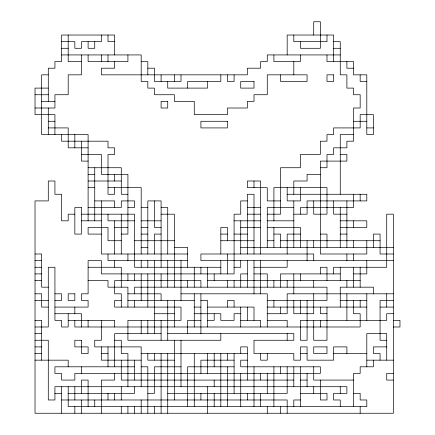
<?xml version="1.0" encoding="UTF-8"?>
<svg xmlns="http://www.w3.org/2000/svg" width="435" height="435" viewBox="0 0 435 435"><rect width="100%" height="100%" fill="white"/><g stroke="black" fill="none" stroke-linecap="round" stroke-linejoin="round"><path stroke-width="0.65" d="M61.563 41.657L74.836 41.657L74.836 48.29L81.47 48.29L81.47 41.657L101.377 41.657L101.377 35.023M114.65 41.657L108.01 41.657L108.01 35.023M333.623 41.657L340.257 41.657L340.257 74.836L346.896 74.836L346.896 88.104L353.53 88.104L353.53 94.743L360.164 94.743L360.164 108.01L353.53 108.01L353.53 141.19L346.896 141.19L346.896 147.824L333.623 147.824L333.623 154.463L326.989 154.463L326.989 167.731L320.35 167.731M61.563 48.29L68.197 48.29M333.623 48.29L340.257 48.29M61.563 54.93L141.19 54.93L141.19 81.47L147.824 81.47L147.824 88.104L154.463 88.104L154.463 94.743L174.37 94.743L174.37 101.377L194.276 101.377L194.276 114.65L227.456 114.65L227.456 108.01L247.363 108.01L247.363 101.377L253.996 101.377L253.996 94.743L267.269 94.743L267.269 74.836L307.083 74.836L307.083 81.47L280.537 81.47L280.537 74.836M340.257 54.93L267.269 54.93L267.269 61.563L260.63 61.563L260.63 68.197L247.363 68.197L247.363 74.836L101.377 74.836L101.377 68.197L114.65 68.197L114.65 61.563M81.47 61.563L68.197 61.563L68.197 35.023M141.19 61.563L147.824 61.563L147.824 74.836M147.824 68.197L154.463 68.197L154.463 81.47L181.003 81.47L181.003 74.836M353.53 68.197L346.896 68.197L346.896 61.563M48.29 74.836L41.657 74.836L41.657 134.556L88.104 134.556L88.104 220.817M366.803 81.47L360.164 81.47L360.164 74.836M48.29 88.104L35.023 88.104L35.023 114.65L54.93 114.65L54.93 134.556M35.023 94.743L48.29 94.743M41.657 101.377L54.93 101.377M35.023 108.01L54.93 108.01L54.93 94.743L68.197 94.743L68.197 74.836L81.47 74.836L81.47 54.93M48.29 121.283L54.93 121.283M353.53 121.283L366.803 121.283M48.29 127.917L68.197 127.917L68.197 147.824L88.104 147.824M366.803 127.917L373.437 127.917M353.53 134.556L340.257 134.556L340.257 194.276M81.47 154.463L101.377 154.463L101.377 174.37L127.917 174.37L127.917 234.09L121.283 234.09M340.257 154.463L346.896 154.463L346.896 161.097L320.35 161.097L320.35 253.996L366.803 253.996L366.803 240.724M88.104 161.097L81.47 161.097L81.47 141.19M88.104 167.731L121.283 167.731L121.283 194.276L127.917 194.276M88.104 174.37L94.743 174.37M320.35 174.37L307.083 174.37L307.083 181.003L293.81 181.003L293.81 194.276M88.104 181.003L121.283 181.003M88.104 187.637L94.743 187.637M108.01 187.637L141.19 187.637L141.19 253.996M287.176 194.276L366.803 194.276L366.803 200.91L307.083 200.91L307.083 214.183L293.81 214.183M94.743 200.91L114.65 200.91L114.65 207.544M247.363 200.91L240.724 200.91L240.724 214.183L234.09 214.183L234.09 273.903L101.377 273.903L101.377 260.63L88.104 260.63L88.104 293.81L81.47 293.81L81.47 300.444L88.104 300.444L88.104 307.083L54.93 307.083M280.537 200.91L267.269 200.91L267.269 187.637L247.363 187.637L247.363 181.003L260.63 181.003L260.63 253.996M88.104 207.544L121.283 207.544L121.283 200.91L134.556 200.91L134.556 207.544L127.917 207.544M141.19 207.544L147.824 207.544M161.097 207.544L167.731 207.544L167.731 253.996M247.363 207.544L260.63 207.544M293.81 207.544L267.269 207.544L267.269 247.363M74.836 214.183L68.197 214.183L68.197 220.817L61.563 220.817L61.563 194.276L54.93 194.276L54.93 181.003L48.29 181.003L48.29 200.91L35.023 200.91L35.023 413.25L393.343 413.25L393.343 214.183L386.71 214.183L386.71 267.269L333.623 267.269L333.623 273.903M81.47 214.183L134.556 214.183L134.556 267.269L220.817 267.269M161.097 214.183L174.37 214.183L174.37 287.176M247.363 214.183L260.63 214.183M267.269 214.183L280.537 214.183L280.537 167.731L300.444 167.731L300.444 154.463L320.35 154.463L320.35 141.19L326.989 141.19L326.989 134.556L333.623 134.556L333.623 127.917L360.164 127.917L360.164 114.65L373.437 114.65L373.437 134.556L366.803 134.556L366.803 74.836L353.53 74.836L353.53 61.563L326.989 61.563L326.989 54.93M346.896 214.183L333.623 214.183L333.623 200.91M81.47 220.817L101.377 220.817M134.556 220.817L108.01 220.817L108.01 214.183M141.19 220.817L161.097 220.817M234.09 220.817L260.63 220.817M267.269 220.817L293.81 220.817M340.257 220.817L366.803 220.817L366.803 227.456L340.257 227.456M114.65 227.456L127.917 227.456M141.19 227.456L147.824 227.456M161.097 227.456L154.463 227.456L154.463 200.91M240.724 227.456L260.63 227.456M267.269 227.456L300.444 227.456L300.444 247.363M101.377 234.09L88.104 234.09L88.104 227.456L108.01 227.456L108.01 240.724L121.283 240.724M141.19 234.09L147.824 234.09M161.097 234.09L154.463 234.09L154.463 253.996M220.817 234.09L227.456 234.09M234.09 234.09L247.363 234.09M273.903 234.09L280.537 234.09L280.537 247.363M300.444 234.09L287.176 234.09L287.176 253.996M320.35 234.09L326.989 234.09L326.989 247.363M340.257 234.09L346.896 234.09M134.556 240.724L174.37 240.724M220.817 240.724L253.996 240.724M267.269 240.724L273.903 240.724M280.537 240.724L380.07 240.724M141.19 247.363L147.824 247.363M174.37 247.363L187.637 247.363L187.637 267.269M240.724 247.363L393.343 247.363M35.023 253.996L41.657 253.996L41.657 287.176L48.29 287.176M187.637 253.996L101.377 253.996L101.377 200.91M393.343 253.996L380.07 253.996L380.07 234.09L373.437 234.09L373.437 247.363M35.023 260.63L41.657 260.63M187.637 260.63L108.01 260.63L108.01 253.996M393.343 260.63L200.91 260.63L200.91 253.996L313.717 253.996L313.717 260.63M35.023 267.269L41.657 267.269M88.104 267.269L121.283 267.269L121.283 287.176M234.09 267.269L240.724 267.269L240.724 260.63M253.996 267.269L287.176 267.269L287.176 260.63M35.023 273.903L41.657 273.903M247.363 273.903L240.724 273.903L240.724 287.176M253.996 273.903L267.269 273.903L267.269 287.176M340.257 273.903L280.537 273.903L280.537 287.176M353.53 273.903L366.803 273.903L366.803 260.63M35.023 280.537L41.657 280.537M88.104 280.537L108.01 280.537L108.01 287.176L127.917 287.176L127.917 307.083M207.544 280.537L360.164 280.537M35.023 293.81L41.657 293.81L41.657 307.083L48.29 307.083M54.93 293.81L61.563 293.81L61.563 300.444L54.93 300.444M127.917 293.81L161.097 293.81L161.097 300.444M181.003 293.81L267.269 293.81L267.269 326.989M393.343 293.81L287.176 293.81L287.176 313.717L267.269 313.717M35.023 300.444L48.29 300.444M121.283 300.444L114.65 300.444L114.65 307.083L181.003 307.083L181.003 320.35L127.917 320.35L127.917 340.257L220.817 340.257L220.817 333.623M127.917 300.444L194.276 300.444M200.91 300.444L207.544 300.444L207.544 326.989M267.269 300.444L326.989 300.444L326.989 287.176L134.556 287.176L134.556 293.81M340.257 300.444L366.803 300.444M393.343 300.444L380.07 300.444L380.07 340.257L386.71 340.257M194.276 307.083L200.91 307.083M207.544 307.083L253.996 307.083L253.996 320.35M267.269 307.083L366.803 307.083M380.07 307.083L393.343 307.083M54.93 313.717L81.47 313.717L81.47 326.989M154.463 313.717L174.37 313.717M194.276 313.717L220.817 313.717L220.817 320.35L234.09 320.35L234.09 313.717L240.724 313.717M326.989 313.717L320.35 313.717L320.35 307.083M393.343 313.717L386.71 313.717L386.71 320.35L300.444 320.35L300.444 340.257L307.083 340.257L307.083 300.444M35.023 320.35L41.657 320.35L41.657 360.164M68.197 320.35L114.65 320.35L114.65 326.989M200.91 320.35L187.637 320.35L187.637 333.623M207.544 320.35L214.183 320.35L214.183 313.717M240.724 320.35L260.63 320.35L260.63 326.989M267.269 320.35L287.176 320.35L287.176 326.989M393.343 320.35L399.977 320.35L399.977 326.989L393.343 326.989M35.023 326.989L48.29 326.989L48.29 267.269L54.93 267.269L54.93 320.35L61.563 320.35L61.563 326.989L68.197 326.989L68.197 313.717M35.023 333.623L41.657 333.623M161.097 333.623L114.65 333.623L114.65 366.803M167.731 333.623L293.81 333.623L293.81 340.257L253.996 340.257L253.996 353.53L293.81 353.53L293.81 360.164L300.444 360.164L300.444 346.896L307.083 346.896L307.083 360.164L333.623 360.164L333.623 346.896L346.896 346.896L346.896 353.53M35.023 340.257L48.29 340.257L48.29 399.977L54.93 399.977L54.93 386.71L346.896 386.71L346.896 393.343L333.623 393.343L333.623 399.977L340.257 399.977L340.257 406.616M114.65 340.257L121.283 340.257L121.283 353.53L127.917 353.53L127.917 386.71M35.023 346.896L41.657 346.896M386.71 346.896L373.437 346.896L373.437 353.53L380.07 353.53L380.07 360.164M35.023 353.53L41.657 353.53M101.377 353.53L108.01 353.53M141.19 353.53L247.363 353.53M300.444 353.53L307.083 353.53M333.623 353.53L366.803 353.53M35.023 360.164L68.197 360.164L68.197 366.803M141.19 360.164L101.377 360.164L101.377 346.896M174.37 360.164L147.824 360.164L147.824 353.53M234.09 360.164L200.91 360.164L200.91 373.437M247.363 360.164L240.724 360.164L240.724 366.803L320.35 366.803L320.35 373.437L74.836 373.437L74.836 380.07L61.563 380.07L61.563 373.437L54.93 373.437L54.93 366.803L134.556 366.803M366.803 360.164L393.343 360.164M141.19 366.803L147.824 366.803L147.824 413.25M181.003 366.803L154.463 366.803L154.463 393.343L147.824 393.343M234.09 366.803L187.637 366.803L187.637 406.616M393.343 373.437L386.71 373.437L386.71 380.07L393.343 380.07M293.81 380.07L121.283 380.07L121.283 360.164M300.444 380.07L307.083 380.07M353.53 380.07L313.717 380.07L313.717 366.803M54.93 393.343L61.563 393.343M68.197 393.343L134.556 393.343L134.556 386.71M167.731 393.343L287.176 393.343L287.176 366.803M300.444 393.343L326.989 393.343L326.989 399.977L320.35 399.977L320.35 380.07M353.53 393.343L360.164 393.343L360.164 399.977L366.803 399.977L366.803 406.616L68.197 406.616L68.197 386.71M61.563 399.977L287.176 399.977L287.176 413.25M300.444 399.977L293.81 399.977L293.81 406.616M386.71 293.81L386.71 307.083M386.71 360.164L386.71 333.623L366.803 333.623L366.803 366.803M373.437 293.81L373.437 287.176L340.257 287.176L340.257 307.083M373.437 360.164L373.437 366.803L360.164 366.803L360.164 373.437L353.53 373.437L353.53 406.616M366.803 293.81L366.803 320.35M360.164 194.276L360.164 200.91M360.164 267.269L360.164 287.176M360.164 300.444L360.164 307.083M360.164 406.616L360.164 413.25M353.53 194.276L353.53 207.544L300.444 207.544L300.444 214.183M353.53 220.817L353.53 227.456M353.53 240.724L353.53 247.363M353.53 253.996L353.53 260.63M353.53 267.269L353.53 287.176M353.53 300.444L353.53 313.717L360.164 313.717L360.164 326.989L74.836 326.989L74.836 320.35M346.896 200.91L346.896 247.363M346.896 253.996L346.896 260.63M346.896 280.537L346.896 287.176M346.896 293.81L346.896 320.35M340.257 207.544L340.257 247.363M340.257 267.269L340.257 280.537M340.257 386.71L340.257 393.343M333.623 61.563L333.623 35.023L287.176 35.023L287.176 54.93M326.989 35.023L326.989 41.657L293.81 41.657L293.81 35.023M326.989 280.537L326.989 267.269L320.35 267.269L320.35 273.903M326.989 307.083L326.989 340.257L313.717 340.257L313.717 320.35M320.35 320.35L320.35 326.989M313.717 35.023L313.717 21.75L320.35 21.75L320.35 48.29L300.444 48.29L300.444 41.657M313.717 200.91L313.717 214.183L326.989 214.183L326.989 187.637L273.903 187.637L273.903 220.817M313.717 240.724L313.717 247.363M313.717 280.537L313.717 287.176M313.717 293.81L313.717 313.717L293.81 313.717L293.81 300.444M313.717 386.71L313.717 393.343M307.083 240.724L307.083 260.63M307.083 373.437L307.083 386.71M300.444 54.93L300.444 61.563L273.903 61.563L273.903 54.93M300.444 187.637L300.444 200.91L287.176 200.91L287.176 187.637M300.444 273.903L300.444 280.537M300.444 300.444L300.444 313.717M300.444 366.803L300.444 406.616M293.81 61.563L293.81 74.836M293.81 200.91L293.81 247.363M293.81 273.903L293.81 293.81M293.81 366.803L293.81 386.71M287.176 280.537L287.176 287.176M287.176 333.623L287.176 340.257M280.537 307.083L280.537 313.717M280.537 366.803L280.537 373.437M280.537 406.616L280.537 413.25M273.903 227.456L273.903 247.363M273.903 280.537L273.903 287.176M273.903 300.444L273.903 307.083M273.903 366.803L273.903 406.616M267.269 353.53L267.269 360.164L260.63 360.164L260.63 353.53M267.269 373.437L267.269 393.343M267.269 406.616L267.269 413.25M260.63 260.63L260.63 293.81M260.63 373.437L260.63 380.07M260.63 393.343L260.63 406.616M253.996 181.003L253.996 187.637M253.996 253.996L253.996 194.276L247.363 194.276L247.363 253.996M253.996 260.63L253.996 293.81M253.996 366.803L253.996 406.616M247.363 260.63L247.363 287.176M247.363 307.083L247.363 320.35M247.363 380.07L247.363 346.896L240.724 346.896L240.724 353.53M247.363 393.343L247.363 399.977M240.724 220.817L240.724 253.996M240.724 307.083L240.724 326.989M240.724 373.437L240.724 406.616M234.09 74.836L234.09 81.47L227.456 81.47L227.456 74.836M234.09 280.537L234.09 287.176M234.09 307.083L234.09 300.444L227.456 300.444L227.456 307.083M234.09 353.53L234.09 393.343M227.456 240.724L227.456 227.456L220.817 227.456L220.817 253.996M227.456 253.996L227.456 273.903M227.456 280.537L227.456 287.176M227.456 353.53L227.456 360.164M227.456 366.803L227.456 406.616M220.817 74.836L220.817 81.47L187.637 81.47L187.637 88.104M220.817 260.63L220.817 273.903M220.817 353.53L220.817 406.616M214.183 273.903L214.183 280.537M214.183 353.53L214.183 366.803M214.183 380.07L214.183 386.71M214.183 393.343L214.183 406.616M207.544 81.47L207.544 88.104L167.731 88.104L167.731 81.47M207.544 267.269L207.544 287.176M207.544 353.53L207.544 373.437M207.544 386.71L207.544 413.25M200.91 267.269L200.91 273.903M200.91 287.176L200.91 280.537L114.65 280.537L114.65 293.81L121.283 293.81L121.283 307.083M200.91 293.81L200.91 333.623M200.91 393.343L200.91 399.977M194.276 267.269L194.276 287.176M194.276 293.81L194.276 326.989M194.276 353.53L194.276 406.616M187.637 280.537L187.637 287.176M181.003 260.63L181.003 300.444M181.003 340.257L181.003 386.71M174.37 74.836L174.37 81.47M174.37 300.444L174.37 326.989M174.37 340.257L174.37 399.977M167.731 260.63L167.731 287.176M167.731 300.444L167.731 340.257M167.731 353.53L167.731 413.25M161.097 74.836L161.097 81.47M161.097 267.269L161.097 200.91L147.824 200.91L147.824 253.996M161.097 273.903L161.097 287.176M161.097 320.35L161.097 340.257M161.097 353.53L161.097 413.25M154.463 260.63L154.463 333.623M154.463 353.53L154.463 360.164M154.463 406.616L154.463 413.25M147.824 260.63L147.824 267.269M147.824 273.903L147.824 307.083M147.824 320.35L147.824 333.623M141.19 260.63L141.19 267.269M141.19 273.903L141.19 300.444M141.19 320.35L141.19 333.623M141.19 386.71L141.19 346.896L94.743 346.896L94.743 340.257L101.377 340.257L101.377 320.35M141.19 399.977L141.19 413.25M134.556 273.903L134.556 280.537M134.556 300.444L134.556 307.083M134.556 360.164L134.556 380.07M134.556 406.616L134.556 413.25M127.917 54.93L127.917 61.563L88.104 61.563L88.104 54.93M127.917 253.996L127.917 260.63M127.917 273.903L127.917 280.537M127.917 406.616L127.917 413.25M121.283 214.183L121.283 253.996M121.283 386.71L121.283 399.977M121.283 406.616L121.283 413.25M114.65 54.93L114.65 35.023L61.563 35.023L61.563 61.563L54.93 61.563L54.93 68.197L48.29 68.197L48.29 101.377M114.65 174.37L114.65 181.003M114.65 187.637L114.65 194.276L108.01 194.276L108.01 154.463L114.65 154.463L114.65 147.824L108.01 147.824L108.01 141.19L61.563 141.19L61.563 134.556M114.65 220.817L114.65 253.996M114.65 260.63L114.65 267.269M114.65 373.437L114.65 380.07L101.377 380.07L101.377 413.25M114.65 393.343L114.65 399.977M108.01 54.93L108.01 61.563M108.01 346.896L108.01 366.803M108.01 393.343L108.01 399.977M101.377 54.93L101.377 61.563M94.743 41.657L94.743 48.29L88.104 48.29L88.104 41.657M94.743 167.731L94.743 220.817M94.743 399.977L94.743 406.616M88.104 320.35L88.104 326.989M88.104 406.616L88.104 380.07L81.47 380.07L81.47 393.343M81.47 366.803L81.47 373.437M81.47 399.977L81.47 413.25M74.836 134.556L74.836 147.824M74.836 307.083L74.836 313.717M74.836 386.71L74.836 399.977M74.836 406.616L74.836 413.25M61.563 386.71L61.563 413.25M48.29 108.01L48.29 134.556M333.623 74.836L326.989 74.836L326.989 81.47L333.623 81.47L333.623 74.836M253.996 81.47L240.724 81.47L240.724 88.104L253.996 88.104L253.996 81.47M167.731 101.377L161.097 101.377L161.097 108.01L167.731 108.01L167.731 101.377M227.456 121.283L200.91 121.283L200.91 127.917L227.456 127.917L227.456 121.283M81.47 207.544L74.836 207.544L74.836 234.09L81.47 234.09L81.47 207.544M74.836 293.81L68.197 293.81L68.197 300.444L74.836 300.444L74.836 293.81M81.47 340.257L74.836 340.257L74.836 346.896L88.104 346.896L88.104 353.53L81.47 353.53L81.47 340.257M326.989 346.896L313.717 346.896L313.717 353.53L326.989 353.53L326.989 346.896"/></g></svg>
